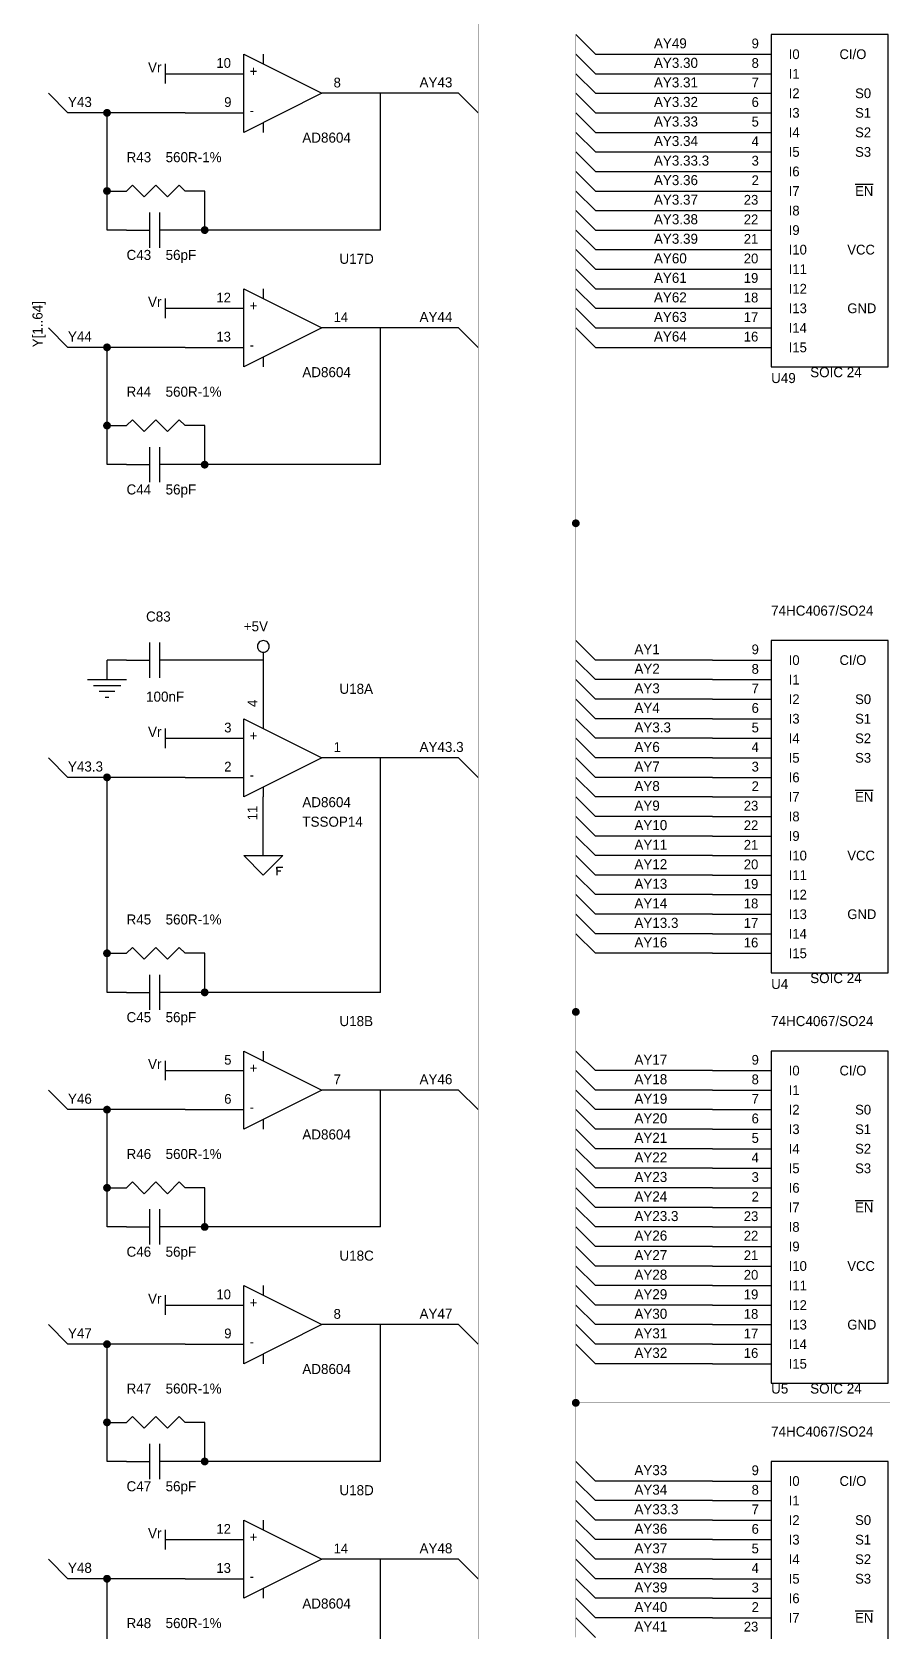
# Model space of a CAD drawing. Extents: x -3 to 838, y 3 to 596.
# Drawn here: x 513.5 to 624, y 236.4 to 444.3 of the extents above; entities that cross this region are included whole.
import ezdxf

# ---------------------------------------------------------------- set-up
doc = ezdxf.new("R2010")
doc.units = 0

msp = doc.modelspace()

# ---------------------------------------------------------------- linework, layer by layer
at = {"layer": 'PARTS'}
for p, q in [((601.98, 441.452), (609.6, 441.452)), ((533.4, 438.912), (541.02, 438.912)), ((601.98, 438.912), (609.6, 438.912)), ((558.8, 436.372), (551.18, 436.372)), ((601.98, 436.372), (609.6, 436.372)), ((533.4, 433.832), (541.02, 433.832)), ((601.98, 433.832), (609.6, 433.832)), ((601.98, 431.292), (609.6, 431.292)), ((601.98, 428.752), (609.6, 428.752)), ((601.98, 426.212), (609.6, 426.212)), ((523.24, 423.672), (525.78, 423.672)), ((535.94, 423.672), (533.4, 423.672)), ((601.98, 423.672), (609.6, 423.672)), ((601.98, 421.132), (609.6, 421.132)), ((525.78, 418.592), (528.32, 418.592)), ((533.4, 418.592), (530.86, 418.592)), ((601.98, 418.592), (609.6, 418.592)), ((601.98, 416.052), (609.6, 416.052)), ((601.98, 413.512), (609.6, 413.512)), ((601.98, 410.972), (609.6, 410.972)), ((533.4, 408.432), (541.02, 408.432)), ((601.98, 408.432), (609.6, 408.432)), ((558.8, 405.892), (551.18, 405.892)), ((601.98, 405.892), (609.6, 405.892)), ((533.4, 403.352), (541.02, 403.352)), ((601.98, 403.352), (609.6, 403.352)), ((523.24, 393.192), (525.78, 393.192)), ((535.94, 393.192), (533.4, 393.192)), ((525.78, 388.112), (528.32, 388.112)), ((533.4, 388.112), (530.86, 388.112)), ((525.78, 362.712), (528.32, 362.712)), ((533.4, 362.712), (530.86, 362.712)), ((543.56, 362.712), (543.56, 355.092)), ((601.98, 362.712), (609.6, 362.712)), ((601.98, 360.172), (609.6, 360.172)), ((601.98, 357.632), (609.6, 357.632)), ((601.98, 355.092), (609.6, 355.092)), ((533.4, 352.552), (541.02, 352.552)), ((601.98, 352.552), (609.6, 352.552)), ((558.8, 350.012), (551.18, 350.012)), ((601.98, 350.012), (609.6, 350.012)), ((533.4, 347.472), (541.02, 347.472)), ((601.98, 347.472), (609.6, 347.472)), ((543.56, 337.312), (543.56, 344.932)), ((601.98, 344.932), (609.6, 344.932)), ((601.98, 342.392), (609.6, 342.392)), ((601.98, 339.852), (609.6, 339.852)), ((601.98, 337.312), (609.6, 337.312)), ((601.98, 334.772), (609.6, 334.772)), ((601.98, 332.232), (609.6, 332.232)), ((601.98, 329.692), (609.6, 329.692)), ((601.98, 327.152), (609.6, 327.152)), ((523.24, 324.612), (525.78, 324.612)), ((535.94, 324.612), (533.4, 324.612)), ((601.98, 324.612), (609.6, 324.612)), ((525.78, 319.532), (528.32, 319.532)), ((533.4, 319.532), (530.86, 319.532)), ((533.4, 309.372), (541.02, 309.372)), ((601.98, 309.372), (609.6, 309.372)), ((558.8, 306.832), (551.18, 306.832)), ((601.98, 306.832), (609.6, 306.832)), ((533.4, 304.292), (541.02, 304.292)), ((601.98, 304.292), (609.6, 304.292)), ((601.98, 301.752), (609.6, 301.752)), ((601.98, 299.212), (609.6, 299.212)), ((601.98, 296.672), (609.6, 296.672)), ((523.24, 294.132), (525.78, 294.132)), ((535.94, 294.132), (533.4, 294.132)), ((601.98, 294.132), (609.6, 294.132)), ((601.98, 291.592), (609.6, 291.592)), ((525.78, 289.052), (528.32, 289.052)), ((533.4, 289.052), (530.86, 289.052)), ((601.98, 289.052), (609.6, 289.052)), ((601.98, 286.512), (609.6, 286.512)), ((601.98, 283.972), (609.6, 283.972)), ((601.98, 281.432), (609.6, 281.432)), ((533.4, 278.892), (541.02, 278.892)), ((601.98, 278.892), (609.6, 278.892)), ((558.8, 276.352), (551.18, 276.352)), ((601.98, 276.352), (609.6, 276.352)), ((533.4, 273.812), (541.02, 273.812)), ((601.98, 273.812), (609.6, 273.812)), ((601.98, 271.272), (609.6, 271.272)), ((523.24, 263.652), (525.78, 263.652)), ((535.94, 263.652), (533.4, 263.652)), ((525.78, 258.572), (528.32, 258.572)), ((533.4, 258.572), (530.86, 258.572)), ((601.98, 256.032), (609.6, 256.032)), ((601.98, 253.492), (609.6, 253.492)), ((601.98, 250.952), (609.6, 250.952)), ((533.4, 248.412), (541.02, 248.412)), ((601.98, 248.412), (609.6, 248.412)), ((558.8, 245.872), (551.18, 245.872)), ((601.98, 245.872), (609.6, 245.872)), ((533.4, 243.332), (541.02, 243.332)), ((601.98, 243.332), (609.6, 243.332)), ((601.98, 240.792), (609.6, 240.792)), ((601.98, 238.252), (609.6, 238.252))]:
    msp.add_line(p, q, dxfattribs=at)
for points in [[(624.84, 443.992), (609.6, 443.992), (609.6, 400.812), (624.84, 400.812)], [(624.84, 365.252), (609.6, 365.252), (609.6, 322.072), (624.84, 322.072)], [(624.84, 311.912), (609.6, 311.912), (609.6, 268.732), (624.84, 268.732)], [(624.84, 258.572), (609.6, 258.572), (609.6, 215.392), (624.84, 215.392)]]:
    msp.add_lwpolyline(points, close=True, dxfattribs=at)
for points in [[(541.02, 441.452), (551.18, 436.372)], [(541.02, 431.292), (541.02, 441.452)], [(543.56, 441.452), (543.56, 440.182)], [(530.86, 437.642), (530.86, 440.182)], [(530.86, 438.912), (533.4, 438.912)], [(551.18, 436.372), (541.02, 431.292)], [(543.56, 432.562), (543.56, 431.292)], [(525.78, 423.672), (526.542, 424.434)], [(526.542, 424.434), (528.066, 422.91)], [(528.066, 422.91), (529.59, 424.434)], [(529.59, 424.434), (531.114, 422.91)], [(531.114, 422.91), (532.638, 424.434)], [(532.638, 424.434), (533.4, 423.672)], [(528.828, 416.306), (528.828, 420.878)], [(530.098, 416.306), (530.098, 420.878)], [(528.32, 418.592), (528.828, 418.592)], [(530.86, 418.592), (530.098, 418.592)], [(530.86, 407.162), (530.86, 409.702)], [(541.02, 410.972), (551.18, 405.892)], [(541.02, 400.812), (541.02, 410.972)], [(543.56, 410.972), (543.56, 409.702)], [(530.86, 408.432), (533.4, 408.432)], [(551.18, 405.892), (541.02, 400.812)], [(543.56, 402.082), (543.56, 400.812)], [(525.78, 393.192), (526.542, 393.954)], [(526.542, 393.954), (528.066, 392.43)], [(528.066, 392.43), (529.59, 393.954)], [(529.59, 393.954), (531.114, 392.43)], [(531.114, 392.43), (532.638, 393.954)], [(532.638, 393.954), (533.4, 393.192)], [(528.828, 385.826), (528.828, 390.398)], [(530.098, 385.826), (530.098, 390.398)], [(528.32, 388.112), (528.828, 388.112)], [(530.86, 388.112), (530.098, 388.112)], [(528.828, 360.426), (528.828, 364.998)], [(530.098, 360.426), (530.098, 364.998)], [(528.32, 362.712), (528.828, 362.712)], [(530.86, 362.712), (530.098, 362.712)], [(543.56, 363.728), (543.56, 362.712)], [(520.7, 360.172), (525.78, 360.172)], [(521.462, 359.41), (525.018, 359.41)], [(524.256, 358.648), (522.224, 358.648)], [(522.986, 357.886), (523.494, 357.886)], [(530.86, 351.282), (530.86, 353.822)], [(541.02, 355.092), (551.18, 350.012)], [(541.02, 344.932), (541.02, 355.092)], [(543.56, 355.092), (543.56, 353.822)], [(530.86, 352.552), (533.4, 352.552)], [(551.18, 350.012), (541.02, 344.932)], [(543.56, 346.202), (543.56, 344.932)], [(541.02, 337.312), (546.1, 337.312)], [(543.56, 334.772), (541.02, 337.312)], [(546.1, 337.312), (543.56, 334.772)], [(545.338, 335.788), (546.1, 335.788)], [(545.338, 335.534), (545.338, 335.788)], [(545.338, 335.788), (545.338, 334.772)], [(545.846, 335.28), (545.338, 335.28)], [(525.78, 324.612), (526.542, 325.374)], [(526.542, 325.374), (528.066, 323.85)], [(528.066, 323.85), (529.59, 325.374)], [(529.59, 325.374), (531.114, 323.85)], [(531.114, 323.85), (532.638, 325.374)], [(532.638, 325.374), (533.4, 324.612)], [(528.828, 317.246), (528.828, 321.818)], [(530.098, 317.246), (530.098, 321.818)], [(528.32, 319.532), (528.828, 319.532)], [(530.86, 319.532), (530.098, 319.532)], [(541.02, 311.912), (551.18, 306.832)], [(541.02, 301.752), (541.02, 311.912)], [(543.56, 311.912), (543.56, 310.642)], [(530.86, 308.102), (530.86, 310.642)], [(530.86, 309.372), (533.4, 309.372)], [(551.18, 306.832), (541.02, 301.752)], [(543.56, 303.022), (543.56, 301.752)], [(525.78, 294.132), (526.542, 294.894)], [(526.542, 294.894), (528.066, 293.37)], [(528.066, 293.37), (529.59, 294.894)], [(529.59, 294.894), (531.114, 293.37)], [(531.114, 293.37), (532.638, 294.894)], [(532.638, 294.894), (533.4, 294.132)], [(528.828, 286.766), (528.828, 291.338)], [(530.098, 286.766), (530.098, 291.338)], [(528.32, 289.052), (528.828, 289.052)], [(530.86, 289.052), (530.098, 289.052)], [(541.02, 281.432), (551.18, 276.352)], [(541.02, 271.272), (541.02, 281.432)], [(543.56, 281.432), (543.56, 280.162)], [(530.86, 277.622), (530.86, 280.162)], [(530.86, 278.892), (533.4, 278.892)], [(551.18, 276.352), (541.02, 271.272)], [(543.56, 272.542), (543.56, 271.272)], [(525.78, 263.652), (526.542, 264.414)], [(526.542, 264.414), (528.066, 262.89)], [(528.066, 262.89), (529.59, 264.414)], [(529.59, 264.414), (531.114, 262.89)], [(531.114, 262.89), (532.638, 264.414)], [(532.638, 264.414), (533.4, 263.652)], [(528.828, 256.286), (528.828, 260.858)], [(530.098, 256.286), (530.098, 260.858)], [(528.32, 258.572), (528.828, 258.572)], [(530.86, 258.572), (530.098, 258.572)], [(530.86, 247.142), (530.86, 249.682)], [(541.02, 250.952), (551.18, 245.872)], [(541.02, 240.792), (541.02, 250.952)], [(543.56, 250.952), (543.56, 249.682)], [(530.86, 248.412), (533.4, 248.412)], [(551.18, 245.872), (541.02, 240.792)], [(543.56, 242.062), (543.56, 240.792)]]:
    msp.add_lwpolyline(points, dxfattribs=at)
msp.add_lwpolyline([(544.322, 364.49, 0.0985), (544.264, 364.7816, 0.0985), (544.0988, 365.0288, 0.0985), (543.8516, 365.194, 0.0985), (543.56, 365.252, 0.0985), (543.2684, 365.194, 0.0985), (543.0212, 365.0288, 0.0985), (542.856, 364.7816, 0.0985), (542.798, 364.49, 0.0985), (542.856, 364.1984, 0.0985), (543.0212, 363.9512, 0.0985), (543.2684, 363.786, 0.0985), (543.56, 363.728, 0.0985), (543.8516, 363.786, 0.0985), (544.0988, 363.9512, 0.0985), (544.264, 364.1984, 0.0985)], format="xyb", close=True, dxfattribs=at)
at = {"layer": 'WIRE', "const_width": 0.02}
for points in [[(515.62, 436.372), (515.62, 466.852)], [(571.5, 433.832), (571.5, 464.312)], [(584.2, 443.992), (584.2, 441.452)], [(584.2, 441.452), (584.2, 438.912)], [(584.2, 438.912), (584.2, 436.372)], [(515.62, 405.892), (515.62, 436.372)], [(584.2, 436.372), (584.2, 433.832)], [(571.5, 403.352), (571.5, 433.832)], [(584.2, 433.832), (584.2, 431.292)], [(584.2, 431.292), (584.2, 428.752)], [(584.2, 428.752), (584.2, 426.212)], [(584.2, 426.212), (584.2, 423.672)], [(584.2, 423.672), (584.2, 421.132)], [(584.2, 421.132), (584.2, 418.592)], [(584.2, 418.592), (584.2, 416.052)], [(584.2, 416.052), (584.2, 413.512)], [(584.2, 413.512), (584.2, 410.972)], [(584.2, 410.972), (584.2, 408.432)], [(584.2, 408.432), (584.2, 405.892)], [(515.62, 350.012), (515.62, 405.892)], [(584.2, 405.892), (584.2, 380.492)], [(571.5, 347.472), (571.5, 403.352)], [(584.2, 380.492), (673.1, 380.492)], [(584.2, 380.492), (584.2, 365.252)], [(584.2, 362.712), (584.2, 365.252)], [(584.2, 360.172), (584.2, 362.712)], [(584.2, 357.632), (584.2, 360.172)], [(584.2, 355.092), (584.2, 357.632)], [(584.2, 352.552), (584.2, 355.092)], [(584.2, 350.012), (584.2, 352.552)], [(515.62, 306.832), (515.62, 350.012)], [(584.2, 347.472), (584.2, 350.012)], [(571.5, 304.292), (571.5, 347.472)], [(584.2, 344.932), (584.2, 347.472)], [(584.2, 342.392), (584.2, 344.932)], [(584.2, 339.852), (584.2, 342.392)], [(584.2, 337.312), (584.2, 339.852)], [(584.2, 334.772), (584.2, 337.312)], [(584.2, 332.232), (584.2, 334.772)], [(584.2, 329.692), (584.2, 332.232)], [(584.2, 327.152), (584.2, 329.692)], [(584.2, 327.152), (584.2, 316.992)], [(584.2, 316.992), (693.42, 316.992)], [(584.2, 316.992), (584.2, 311.912)], [(584.2, 309.372), (584.2, 311.912)], [(584.2, 306.832), (584.2, 309.372)], [(515.62, 276.352), (515.62, 306.832)], [(584.2, 304.292), (584.2, 306.832)], [(571.5, 273.812), (571.5, 304.292)], [(584.2, 301.752), (584.2, 304.292)], [(584.2, 299.212), (584.2, 301.752)], [(584.2, 296.672), (584.2, 299.212)], [(584.2, 294.132), (584.2, 296.672)], [(584.2, 291.592), (584.2, 294.132)], [(584.2, 289.052), (584.2, 291.592)], [(584.2, 286.512), (584.2, 289.052)], [(584.2, 283.972), (584.2, 286.512)], [(584.2, 281.432), (584.2, 283.972)], [(584.2, 278.892), (584.2, 281.432)], [(584.2, 276.352), (584.2, 278.892)], [(515.62, 245.872), (515.62, 276.352)], [(584.2, 273.812), (584.2, 276.352)], [(571.5, 243.332), (571.5, 273.812)], [(584.2, 273.812), (584.2, 266.192)], [(584.2, 266.192), (690.88, 266.192)], [(584.2, 266.192), (584.2, 258.572)], [(584.2, 256.032), (584.2, 258.572)], [(584.2, 253.492), (584.2, 256.032)], [(584.2, 250.952), (584.2, 253.492)], [(584.2, 248.412), (584.2, 250.952)], [(584.2, 245.872), (584.2, 248.412)], [(584.2, 243.332), (584.2, 245.872)], [(571.5, 217.932), (571.5, 243.332)], [(584.2, 240.792), (584.2, 243.332)], [(584.2, 238.252), (584.2, 240.792)], [(584.2, 235.712), (584.2, 238.252)]]:
    msp.add_lwpolyline(points, dxfattribs=at)
at = {"layer": 'WIRE'}
for points in [[(584.2, 443.992), (586.74, 441.452)], [(584.2, 441.452), (586.74, 438.912)], [(586.74, 441.452), (601.98, 441.452)], [(584.2, 438.912), (586.74, 436.372)], [(586.74, 438.912), (601.98, 438.912)], [(518.16, 433.832), (515.62, 436.372)], [(558.8, 418.592), (558.8, 436.372)], [(568.96, 436.372), (558.8, 436.372)], [(571.5, 433.832), (568.96, 436.372)], [(584.2, 436.372), (586.74, 433.832)], [(586.74, 436.372), (601.98, 436.372)], [(523.24, 433.832), (518.16, 433.832)], [(523.24, 423.672), (523.24, 433.832)], [(533.4, 433.832), (523.24, 433.832)], [(584.2, 433.832), (586.74, 431.292)], [(586.74, 433.832), (601.98, 433.832)], [(584.2, 431.292), (586.74, 428.752)], [(586.74, 431.292), (601.98, 431.292)], [(584.2, 428.752), (586.74, 426.212)], [(586.74, 428.752), (601.98, 428.752)], [(584.2, 426.212), (586.74, 423.672)], [(586.74, 426.212), (601.98, 426.212)], [(523.24, 418.592), (523.24, 423.672)], [(535.94, 418.592), (535.94, 423.672)], [(584.2, 423.672), (586.74, 421.132)], [(586.74, 423.672), (601.98, 423.672)], [(584.2, 421.132), (586.74, 418.592)], [(586.74, 421.132), (601.98, 421.132)], [(525.78, 418.592), (523.24, 418.592)], [(535.94, 418.592), (533.4, 418.592)], [(558.8, 418.592), (535.94, 418.592)], [(584.2, 418.592), (586.74, 416.052)], [(586.74, 418.592), (601.98, 418.592)], [(584.2, 416.052), (586.74, 413.512)], [(586.74, 416.052), (601.98, 416.052)], [(584.2, 413.512), (586.74, 410.972)], [(586.74, 413.512), (601.98, 413.512)], [(584.2, 410.972), (586.74, 408.432)], [(586.74, 410.972), (601.98, 410.972)], [(584.2, 408.432), (586.74, 405.892)], [(586.74, 408.432), (601.98, 408.432)], [(518.16, 403.352), (515.62, 405.892)], [(568.96, 405.892), (558.8, 405.892)], [(558.8, 388.112), (558.8, 405.892)], [(571.5, 403.352), (568.96, 405.892)], [(584.2, 405.892), (586.74, 403.352)], [(586.74, 405.892), (601.98, 405.892)], [(523.24, 403.352), (518.16, 403.352)], [(523.24, 393.192), (523.24, 403.352)], [(533.4, 403.352), (523.24, 403.352)], [(586.74, 403.352), (601.98, 403.352)], [(523.24, 388.112), (523.24, 393.192)], [(535.94, 388.112), (535.94, 393.192)], [(525.78, 388.112), (523.24, 388.112)], [(535.94, 388.112), (533.4, 388.112)], [(558.8, 388.112), (535.94, 388.112)], [(586.74, 362.712), (584.2, 365.252)], [(525.78, 362.712), (523.24, 362.712)], [(523.24, 360.172), (523.24, 362.712)], [(543.56, 362.712), (533.4, 362.712)], [(586.74, 360.172), (584.2, 362.712)], [(601.98, 362.712), (586.74, 362.712)], [(586.74, 357.632), (584.2, 360.172)], [(601.98, 360.172), (586.74, 360.172)], [(586.74, 355.092), (584.2, 357.632)], [(601.98, 357.632), (586.74, 357.632)], [(586.74, 352.552), (584.2, 355.092)], [(601.98, 355.092), (586.74, 355.092)], [(586.74, 350.012), (584.2, 352.552)], [(601.98, 352.552), (586.74, 352.552)], [(518.16, 347.472), (515.62, 350.012)], [(568.96, 350.012), (558.8, 350.012)], [(558.8, 319.532), (558.8, 350.012)], [(571.5, 347.472), (568.96, 350.012)], [(586.74, 347.472), (584.2, 350.012)], [(601.98, 350.012), (586.74, 350.012)], [(523.24, 347.472), (518.16, 347.472)], [(533.4, 347.472), (523.24, 347.472)], [(523.24, 324.612), (523.24, 347.472)], [(586.74, 344.932), (584.2, 347.472)], [(601.98, 347.472), (586.74, 347.472)], [(586.74, 342.392), (584.2, 344.932)], [(601.98, 344.932), (586.74, 344.932)], [(586.74, 339.852), (584.2, 342.392)], [(601.98, 342.392), (586.74, 342.392)], [(586.74, 337.312), (584.2, 339.852)], [(601.98, 339.852), (586.74, 339.852)], [(586.74, 334.772), (584.2, 337.312)], [(601.98, 337.312), (586.74, 337.312)], [(586.74, 332.232), (584.2, 334.772)], [(601.98, 334.772), (586.74, 334.772)], [(586.74, 329.692), (584.2, 332.232)], [(601.98, 332.232), (586.74, 332.232)], [(586.74, 327.152), (584.2, 329.692)], [(601.98, 329.692), (586.74, 329.692)], [(586.74, 324.612), (584.2, 327.152)], [(601.98, 327.152), (586.74, 327.152)], [(523.24, 319.532), (523.24, 324.612)], [(535.94, 319.532), (535.94, 324.612)], [(601.98, 324.612), (586.74, 324.612)], [(525.78, 319.532), (523.24, 319.532)], [(535.94, 319.532), (533.4, 319.532)], [(558.8, 319.532), (535.94, 319.532)], [(586.74, 309.372), (584.2, 311.912)], [(586.74, 306.832), (584.2, 309.372)], [(601.98, 309.372), (586.74, 309.372)], [(518.16, 304.292), (515.62, 306.832)], [(568.96, 306.832), (558.8, 306.832)], [(558.8, 289.052), (558.8, 306.832)], [(571.5, 304.292), (568.96, 306.832)], [(586.74, 304.292), (584.2, 306.832)], [(601.98, 306.832), (586.74, 306.832)], [(523.24, 304.292), (518.16, 304.292)], [(523.24, 294.132), (523.24, 304.292)], [(533.4, 304.292), (523.24, 304.292)], [(586.74, 301.752), (584.2, 304.292)], [(601.98, 304.292), (586.74, 304.292)], [(586.74, 299.212), (584.2, 301.752)], [(601.98, 301.752), (586.74, 301.752)], [(586.74, 296.672), (584.2, 299.212)], [(601.98, 299.212), (586.74, 299.212)], [(586.74, 294.132), (584.2, 296.672)], [(601.98, 296.672), (586.74, 296.672)], [(523.24, 289.052), (523.24, 294.132)], [(535.94, 289.052), (535.94, 294.132)], [(586.74, 291.592), (584.2, 294.132)], [(601.98, 294.132), (586.74, 294.132)], [(586.74, 289.052), (584.2, 291.592)], [(601.98, 291.592), (586.74, 291.592)], [(525.78, 289.052), (523.24, 289.052)], [(535.94, 289.052), (533.4, 289.052)], [(558.8, 289.052), (535.94, 289.052)], [(586.74, 286.512), (584.2, 289.052)], [(601.98, 289.052), (586.74, 289.052)], [(586.74, 283.972), (584.2, 286.512)], [(601.98, 286.512), (586.74, 286.512)], [(586.74, 281.432), (584.2, 283.972)], [(601.98, 283.972), (586.74, 283.972)], [(586.74, 278.892), (584.2, 281.432)], [(601.98, 281.432), (586.74, 281.432)], [(586.74, 276.352), (584.2, 278.892)], [(601.98, 278.892), (586.74, 278.892)], [(518.16, 273.812), (515.62, 276.352)], [(558.8, 258.572), (558.8, 276.352)], [(568.96, 276.352), (558.8, 276.352)], [(571.5, 273.812), (568.96, 276.352)], [(586.74, 273.812), (584.2, 276.352)], [(601.98, 276.352), (586.74, 276.352)], [(523.24, 273.812), (518.16, 273.812)], [(523.24, 263.652), (523.24, 273.812)], [(533.4, 273.812), (523.24, 273.812)], [(586.74, 271.272), (584.2, 273.812)], [(601.98, 273.812), (586.74, 273.812)], [(601.98, 271.272), (586.74, 271.272)], [(523.24, 258.572), (523.24, 263.652)], [(535.94, 258.572), (535.94, 263.652)], [(525.78, 258.572), (523.24, 258.572)], [(535.94, 258.572), (533.4, 258.572)], [(558.8, 258.572), (535.94, 258.572)], [(586.74, 256.032), (584.2, 258.572)], [(586.74, 253.492), (584.2, 256.032)], [(601.98, 256.032), (586.74, 256.032)], [(586.74, 250.952), (584.2, 253.492)], [(601.98, 253.492), (586.74, 253.492)], [(586.74, 248.412), (584.2, 250.952)], [(601.98, 250.952), (586.74, 250.952)], [(586.74, 245.872), (584.2, 248.412)], [(601.98, 248.412), (586.74, 248.412)], [(518.16, 243.332), (515.62, 245.872)], [(568.96, 245.872), (558.8, 245.872)], [(558.8, 228.092), (558.8, 245.872)], [(571.5, 243.332), (568.96, 245.872)], [(586.74, 243.332), (584.2, 245.872)], [(601.98, 245.872), (586.74, 245.872)], [(523.24, 243.332), (518.16, 243.332)], [(523.24, 233.172), (523.24, 243.332)], [(533.4, 243.332), (523.24, 243.332)], [(586.74, 240.792), (584.2, 243.332)], [(601.98, 243.332), (586.74, 243.332)], [(586.74, 238.252), (584.2, 240.792)], [(601.98, 240.792), (586.74, 240.792)], [(586.74, 235.712), (584.2, 238.252)], [(601.98, 238.252), (586.74, 238.252)]]:
    msp.add_lwpolyline(points, dxfattribs=at)
at = {"layer": 'WIRE', "const_width": 0.508}
for points in [[(522.986, 433.832, 1), (523.494, 433.832, 1)], [(522.986, 423.672, 1), (523.494, 423.672, 1)], [(535.686, 418.592, 1), (536.194, 418.592, 1)], [(522.986, 403.352, 1), (523.494, 403.352, 1)], [(522.986, 393.192, 1), (523.494, 393.192, 1)], [(535.686, 388.112, 1), (536.194, 388.112, 1)], [(583.946, 380.492, 1), (584.454, 380.492, 1)], [(522.986, 347.472, 1), (523.494, 347.472, 1)], [(522.986, 324.612, 1), (523.494, 324.612, 1)], [(535.686, 319.532, 1), (536.194, 319.532, 1)], [(583.946, 316.992, 1), (584.454, 316.992, 1)], [(522.986, 304.292, 1), (523.494, 304.292, 1)], [(522.986, 294.132, 1), (523.494, 294.132, 1)], [(535.686, 289.052, 1), (536.194, 289.052, 1)], [(522.986, 273.812, 1), (523.494, 273.812, 1)], [(583.946, 266.192, 1), (584.454, 266.192, 1)], [(522.986, 263.652, 1), (523.494, 263.652, 1)], [(535.686, 258.572, 1), (536.194, 258.572, 1)], [(522.986, 243.332, 1), (523.494, 243.332, 1)]]:
    msp.add_lwpolyline(points, format="xyb", close=True, dxfattribs=at)

# ---------------------------------------------------------------- texts
at = {"layer": 'COMMENTS'}
for s, p in [('SOIC 24', (614.68, 399.4763)), ('TSSOP14', (548.64, 341.0563)), ('SOIC 24', (614.68, 320.7363)), ('SOIC 24', (614.68, 267.3963))]:
    msp.add_text(s, height=1.3057, dxfattribs=at).set_placement(p)
at = {"layer": 'PARTS'}
for s, p in [('9', (607.06, 442.214)), ('10', (537.464, 439.674)), ('8', (607.06, 439.674)), ('I0', (611.886, 440.817)), ('CI/O', (618.49, 440.817)), ('I1', (611.886, 438.277)), ('8', (552.704, 437.134)), ('7', (607.06, 437.134)), ('I2', (611.886, 435.737)), ('S0', (620.522, 435.737)), ('9', (538.48, 434.594)), ('6', (607.06, 434.594)), ('5', (607.06, 432.054)), ('I3', (611.886, 433.197)), ('S1', (620.522, 433.197)), ('4', (607.06, 429.514)), ('I4', (611.886, 430.657)), ('S2', (620.522, 430.657)), ('I5', (611.886, 428.117)), ('S3', (620.522, 428.117)), ('3', (607.06, 426.974)), ('I6', (611.886, 425.577)), ('2', (607.06, 424.434)), ('I7', (611.886, 423.037)), ('%%oEN%%o', (620.522, 423.037)), ('23', (606.044, 421.894)), ('22', (606.044, 419.354)), ('I8', (611.886, 420.497)), ('21', (606.044, 416.814)), ('I9', (611.886, 417.957)), ('I10', (611.886, 415.417)), ('VCC', (619.506, 415.417)), ('20', (606.044, 414.274)), ('I11', (611.886, 412.877)), ('19', (606.044, 411.734)), ('12', (537.464, 409.194)), ('18', (606.044, 409.194)), ('I12', (611.886, 410.337)), ('14', (552.704, 406.654)), ('17', (606.044, 406.654)), ('I13', (611.886, 407.797)), ('GND', (619.506, 407.797)), ('I14', (611.886, 405.257)), ('13', (537.464, 404.114)), ('16', (606.044, 404.114)), ('I15', (611.886, 402.717)), ('9', (607.06, 363.474)), ('8', (607.06, 360.934)), ('I0', (611.886, 362.077)), ('CI/O', (618.49, 362.077)), ('I1', (611.886, 359.537)), ('7', (607.06, 358.394)), ('I2', (611.886, 356.997)), ('S0', (620.522, 356.997)), ('6', (607.06, 355.854)), ('I3', (611.886, 354.457)), ('S1', (620.522, 354.457)), ('3', (538.48, 353.314)), ('5', (607.06, 353.314)), ('1', (552.704, 350.774)), ('4', (607.06, 350.774)), ('I4', (611.886, 351.917)), ('S2', (620.522, 351.917)), ('2', (538.48, 348.234)), ('3', (607.06, 348.234)), ('I5', (611.886, 349.377)), ('S3', (620.522, 349.377)), ('I6', (611.886, 346.837)), ('2', (607.06, 345.694)), ('I7', (611.886, 344.297)), ('%%oEN%%o', (620.522, 344.297)), ('23', (606.044, 343.154)), ('22', (606.044, 340.614)), ('I8', (611.886, 341.757)), ('21', (606.044, 338.074)), ('I9', (611.886, 339.217)), ('I10', (611.886, 336.677)), ('VCC', (619.506, 336.677)), ('20', (606.044, 335.534)), ('I11', (611.886, 334.137)), ('19', (606.044, 332.994)), ('I12', (611.886, 331.597)), ('18', (606.044, 330.454)), ('17', (606.044, 327.914)), ('I13', (611.886, 329.057)), ('GND', (619.506, 329.057)), ('16', (606.044, 325.374)), ('I14', (611.886, 326.517)), ('I15', (611.886, 323.977)), ('5', (538.48, 310.134)), ('9', (607.06, 310.134)), ('I0', (611.886, 308.737)), ('CI/O', (618.49, 308.737)), ('7', (552.704, 307.594)), ('8', (607.06, 307.594)), ('6', (538.48, 305.054)), ('7', (607.06, 305.054)), ('I1', (611.886, 306.197)), ('6', (607.06, 302.514)), ('I2', (611.886, 303.657)), ('S0', (620.522, 303.657)), ('I3', (611.886, 301.117)), ('S1', (620.522, 301.117)), ('5', (607.06, 299.974)), ('I4', (611.886, 298.577)), ('S2', (620.522, 298.577)), ('4', (607.06, 297.434)), ('3', (607.06, 294.894)), ('I5', (611.886, 296.037)), ('S3', (620.522, 296.037)), ('2', (607.06, 292.354)), ('I6', (611.886, 293.497)), ('23', (606.044, 289.814)), ('I7', (611.886, 290.957)), ('%%oEN%%o', (620.522, 290.957)), ('I8', (611.886, 288.417)), ('22', (606.044, 287.274)), ('I9', (611.886, 285.877)), ('21', (606.044, 284.734)), ('20', (606.044, 282.194)), ('I10', (611.886, 283.337)), ('VCC', (619.506, 283.337)), ('10', (537.464, 279.654)), ('19', (606.044, 279.654)), ('I11', (611.886, 280.797)), ('I12', (611.886, 278.257)), ('8', (552.704, 277.114)), ('18', (606.044, 277.114)), ('I13', (611.886, 275.717)), ('GND', (619.506, 275.717)), ('9', (538.48, 274.574)), ('17', (606.044, 274.574)), ('16', (606.044, 272.034)), ('I14', (611.886, 273.177)), ('I15', (611.886, 270.637)), ('9', (607.06, 256.794)), ('I0', (611.886, 255.397)), ('CI/O', (618.49, 255.397)), ('8', (607.06, 254.254)), ('I1', (611.886, 252.857)), ('7', (607.06, 251.714)), ('I2', (611.886, 250.317)), ('S0', (620.522, 250.317)), ('12', (537.464, 249.174)), ('6', (607.06, 249.174)), ('14', (552.704, 246.634)), ('5', (607.06, 246.634)), ('I3', (611.886, 247.777)), ('S1', (620.522, 247.777)), ('13', (537.464, 244.094)), ('4', (607.06, 244.094)), ('I4', (611.886, 245.237)), ('S2', (620.522, 245.237)), ('I5', (611.886, 242.697)), ('S3', (620.522, 242.697)), ('3', (607.06, 241.554)), ('I6', (611.886, 240.157)), ('2', (607.06, 239.014)), ('%%oEN%%o', (620.522, 237.617)), ('23', (606.044, 236.474)), ('I7', (611.886, 237.617))]:
    msp.add_text(s, height=1.27, dxfattribs=at).set_placement(p)
for s, p in [('4', (542.798, 356.616)), ('11', (542.798, 341.884))]:
    msp.add_text(s, height=1.27, rotation=90, dxfattribs=at).set_placement(p)
at = {"layer": 'PARTTEXT'}
for s, p in [('Vr', (528.574, 439.1003)), ('+', (541.782, 438.5923)), ('-', (541.782, 433.5123)), ('AD8604', (548.64, 429.9563)), ('R43', (525.78, 427.4163)), ('560R-1%', (530.86, 427.4163)), ('C43', (525.78, 414.7163)), ('56pF', (530.86, 414.7163)), ('U17D', (553.466, 414.2083)), ('Vr', (528.574, 408.6203)), ('+', (541.782, 408.1123)), ('-', (541.782, 403.0323)), ('AD8604', (548.64, 399.4763)), ('U49', (609.6, 398.7143)), ('R44', (525.78, 396.9363)), ('560R-1%', (530.86, 396.9363)), ('C44', (525.78, 384.2363)), ('56pF', (530.86, 384.2363)), ('C83', (528.32, 367.7263)), ('74HC4067/SO24', (609.6, 368.4883)), ('+5V', (541.02, 366.4563)), ('100nF', (528.32, 357.3123)), ('U18A', (553.466, 358.3283)), ('Vr', (528.574, 352.7403)), ('+', (541.782, 352.2323)), ('-', (541.782, 347.1523)), ('AD8604', (548.64, 343.5963)), ('R45', (525.78, 328.3563)), ('560R-1%', (530.86, 328.3563)), ('U4', (609.6, 319.9743)), ('C45', (525.78, 315.6563)), ('56pF', (530.86, 315.6563)), ('U18B', (553.466, 315.1483)), ('74HC4067/SO24', (609.6, 315.1483)), ('Vr', (528.574, 309.5603)), ('+', (541.782, 309.0523)), ('-', (541.782, 303.9723)), ('AD8604', (548.64, 300.4163)), ('R46', (525.78, 297.8763)), ('560R-1%', (530.86, 297.8763)), ('C46', (525.78, 285.1763)), ('56pF', (530.86, 285.1763)), ('U18C', (553.466, 284.6683)), ('Vr', (528.574, 279.0803)), ('+', (541.782, 278.5723)), ('-', (541.782, 273.4923)), ('AD8604', (548.64, 269.9363)), ('R47', (525.78, 267.3963)), ('560R-1%', (530.86, 267.3963)), ('U5', (609.6, 267.3963)), ('74HC4067/SO24', (609.6, 261.8083)), ('C47', (525.78, 254.6963)), ('56pF', (530.86, 254.6963)), ('U18D', (553.466, 254.1883)), ('Vr', (528.574, 248.6003)), ('+', (541.782, 248.0923)), ('-', (541.782, 243.0123)), ('AD8604', (548.64, 239.4563)), ('R48', (525.78, 236.9163)), ('560R-1%', (530.86, 236.9163))]:
    msp.add_text(s, height=1.3057, dxfattribs=at).set_placement(p)
at = {"layer": 'WIRETEXT'}
for s, p in [('AY49', (594.36, 442.214)), ('AY3.30', (594.36, 439.674)), ('AY43', (563.88, 437.134)), ('AY3.31', (594.36, 437.134)), ('Y43', (518.16, 434.594)), ('AY3.32', (594.36, 434.594)), ('AY3.33', (594.36, 432.054)), ('AY3.34', (594.36, 429.514)), ('AY3.33.3', (594.36, 426.974)), ('AY3.36', (594.36, 424.434)), ('AY3.37', (594.36, 421.894)), ('AY3.38', (594.36, 419.354)), ('AY3.39', (594.36, 416.814)), ('AY60', (594.36, 414.274)), ('AY61', (594.36, 411.734)), ('AY62', (594.36, 409.194)), ('AY44', (563.88, 406.654)), ('AY63', (594.36, 406.654)), ('Y44', (518.16, 404.114)), ('AY64', (594.36, 404.114)), ('AY1', (591.82, 363.474)), ('AY2', (591.82, 360.934)), ('AY3', (591.82, 358.394)), ('AY4', (591.82, 355.854)), ('AY3.3', (591.82, 353.314)), ('AY43.3', (563.88, 350.774)), ('AY6', (591.82, 350.774)), ('Y43.3', (518.16, 348.234)), ('AY7', (591.82, 348.234)), ('AY8', (591.82, 345.694)), ('AY9', (591.82, 343.154)), ('AY10', (591.82, 340.614)), ('AY11', (591.82, 338.074)), ('AY12', (591.82, 335.534)), ('AY13', (591.82, 332.994)), ('AY14', (591.82, 330.454)), ('AY13.3', (591.82, 327.914)), ('AY16', (591.82, 325.374)), ('AY17', (591.82, 310.134)), ('AY46', (563.88, 307.594)), ('AY18', (591.82, 307.594)), ('Y46', (518.16, 305.054)), ('AY19', (591.82, 305.054)), ('AY20', (591.82, 302.514)), ('AY21', (591.82, 299.974)), ('AY22', (591.82, 297.434)), ('AY23', (591.82, 294.894)), ('AY24', (591.82, 292.354)), ('AY23.3', (591.82, 289.814)), ('AY26', (591.82, 287.274)), ('AY27', (591.82, 284.734)), ('AY28', (591.82, 282.194)), ('AY29', (591.82, 279.654)), ('AY47', (563.88, 277.114)), ('AY30', (591.82, 277.114)), ('Y47', (518.16, 274.574)), ('AY31', (591.82, 274.574)), ('AY32', (591.82, 272.034)), ('AY33', (591.82, 256.794)), ('AY34', (591.82, 254.254)), ('AY33.3', (591.82, 251.714)), ('AY36', (591.82, 249.174)), ('AY48', (563.88, 246.634)), ('AY37', (591.82, 246.634)), ('Y48', (518.16, 244.094)), ('AY38', (591.82, 244.094)), ('AY39', (591.82, 241.554)), ('AY40', (591.82, 239.014)), ('AY41', (591.82, 236.474))]:
    msp.add_text(s, height=1.3057, dxfattribs=at).set_placement(p)
msp.add_text('Y[1..64]', height=1.3057, rotation=90, dxfattribs=at).set_placement((514.858, 403.352))

doc.saveas('drawing.dxf')
